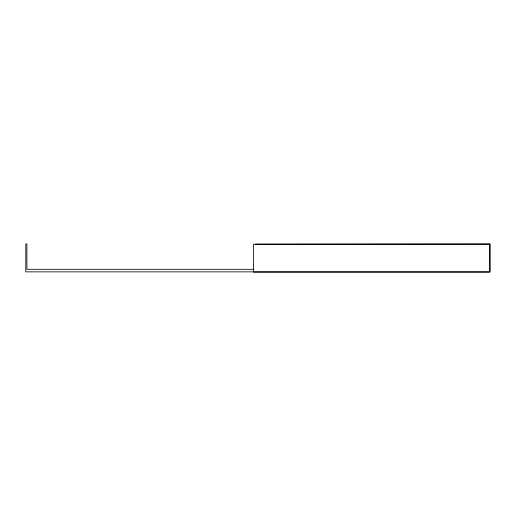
<?xml version="1.0" encoding="UTF-8"?>
<svg xmlns="http://www.w3.org/2000/svg" width="516" height="516" viewBox="0 0 516 516"><rect width="100%" height="100%" fill="white"/><g stroke="black" fill="none" stroke-linecap="round" stroke-linejoin="round"><path stroke-width="0.77" d="M253.795 269.32L26.903 269.32L26.903 243.945L25.8 243.945L25.8 271.861L490.2 271.861L490.2 243.945L255.297 244.197M489.523 244.197L253.517 244.197L253.517 272.113L489.523 272.113L489.523 244.197"/></g></svg>
